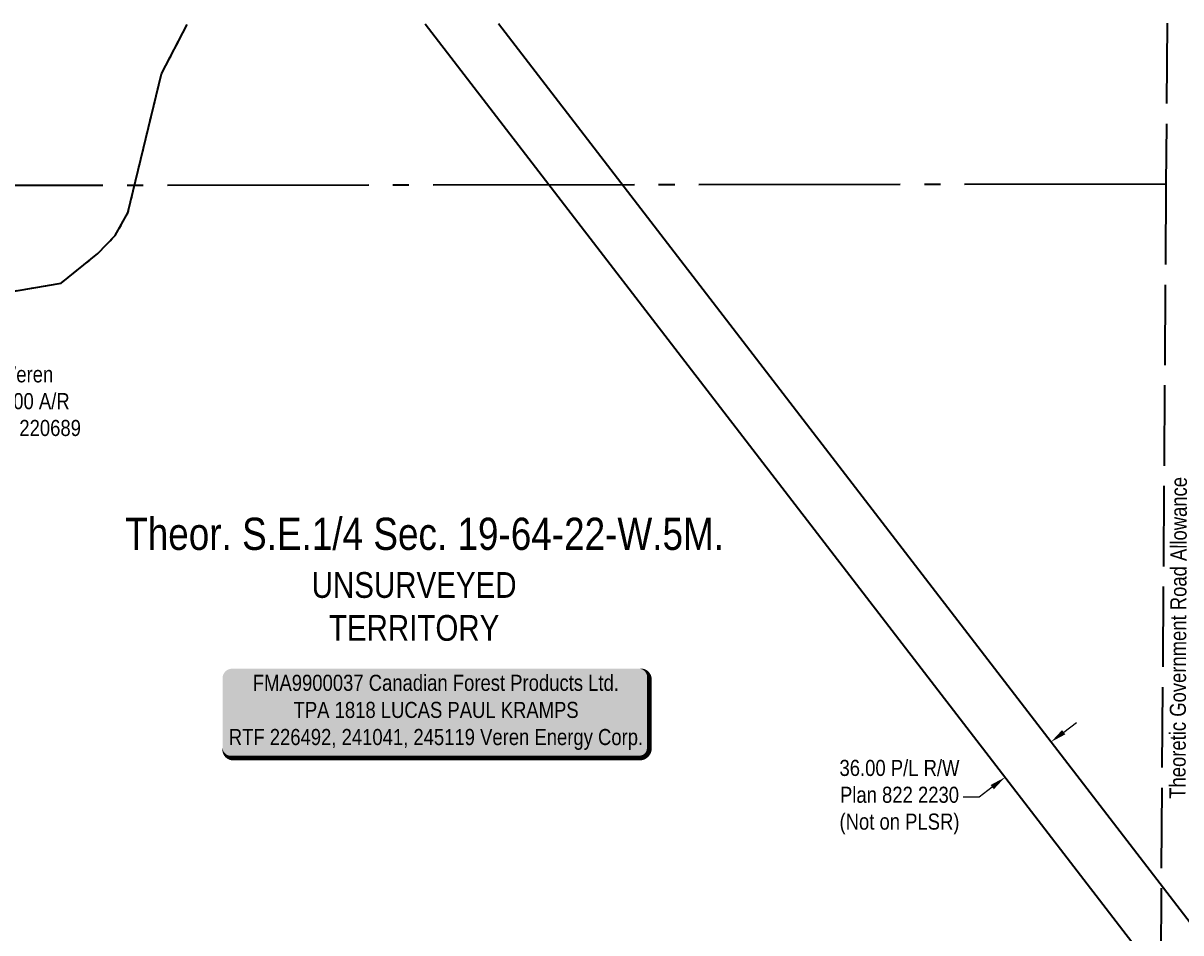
# Model space of a CAD drawing. Extents: x 471563 to 508050, y 6028961 to 6050146.
# Drawn here: x 479672 to 480391, y 6044571 to 6045137 of the extents above; entities that cross this region are included whole.
import ezdxf
from ezdxf.enums import TextEntityAlignment as Align

# ---------------------------------------------------------------- set-up
doc = ezdxf.new("R2010")
doc.units = 0
doc.header["$LTSCALE"] = 5
doc.header["$PDSIZE"] = 0.5
for name, pattern in [('foc-QUARTERLINE', [33, 25, -3, 2, -3]), ('foc-UNSURVEYED', [12.5, 10, -2.5]), ('foc-WHEELTRACKS', [2, 0.4, -1.6])]:
    doc.linetypes.add(name, pattern=pattern)
doc.layers.get('Defpoints').update_dxf_attribs({"color": 9})
doc.layers.add('C-AR-T', color=13, linetype='Continuous', lineweight=9)
doc.layers.add('F-RW-T', color=190, linetype='Continuous', lineweight=9)
for name, color, linetype in [('C-SYMBOL', 7, 'Continuous'), ('F-RW', 190, 'Continuous'), ('L-ROAD-T', 7, 'Continuous'), ('L-SECQ', 8, 'foc-QUARTERLINE'), ('L-UNS-T', 3, 'Continuous'), ('L-USEC', 7, 'foc-UNSURVEYED'), ('T-WATER-P3', 160, 'foc-WHEELTRACKS')]:
    doc.layers.add(name, color=color, linetype=linetype)
doc.styles.add('175L', font='ARIALN.TTF', dxfattribs={"height": 20})
doc.styles.add('80', font='ARIALN.TTF', dxfattribs={"height": 10})
doc.styles.add('80CG', font='ARIALN.TTF', dxfattribs={"height": 10})
doc.styles.add('80L', font='ARIALN.TTF', dxfattribs={"height": 10})
doc.styles.add('foc-LtypeFont', font='ARIALN.TTF', dxfattribs={"height": 7.35})
doc.linetypes.add('foc-TOPO-flowdirection-NOLINE', pattern='A,0,[">",foc-LtypeFont,S=0.3,R=0,X=0,Y=-0.945],-20,[">",foc-LtypeFont,S=0.3,R=0,X=0,Y=-0.945],0', length=20)
doc.dimstyles.new('Compass 5 000', dxfattribs={"dimscale": 5, "dimtxt": 9, "dimasz": 2, "dimexe": 0.2, "dimexo": 0.0625, "dimgap": 0.5, "dimtad": 0, "dimtih": 1, "dimtoh": 1, "dimzin": 0, "dimdsep": 46, "dimtxsty": '80CG', "dimcen": 0.1, "dimse1": 1, "dimse2": 1, "dimclrd": 256, "dimclrt": 256, "dimaunit": 1, "dimadec": 4, "dimazin": 0, "dimtfac": 0.06, "dimtofl": 0, "dimtmove": 0, "dimatfit": 1, "dimfxl": 0.2, "dimtolj": 1, "dimtzin": 0, "dimlwd": -1, "dimarcsym": 0})

# ---------------------------------------------------------------- blocks, each defined once
blk = doc.blocks.new('*D125')
at = {"layer": 'C-AR-T', "transparency": 16777216}
for p, q in [((479550.71, 6044902.13), (479540.71, 6044902.19)), ((479590.7, 6044901.91), (479640.76, 6044901.62))]:
    blk.add_line(p, q, dxfattribs=at)
for points in [[(479550.72, 6044903.8), (479550.7, 6044900.47), (479560.71, 6044902.08)], [(479590.71, 6044903.57), (479590.69, 6044900.24), (479580.7, 6044901.96)]]:
    blk.add_solid(points, dxfattribs=at)
at = {"layer": 'Defpoints', "color": 0, "transparency": 16777216}
for p in [(479560.85, 6044926.01), (479580.84, 6044925.9), (479580.7, 6044901.96)]:
    blk.add_point(p, dxfattribs=at)
at = {"layer": 'C-AR-T', "transparency": 16777216, "insert": (479675.07, 6044901.62), "char_height": 10, "attachment_point": 5, "style": '80CG'}
blk.add_mtext('\\A1;Veren\\P20.00 A/R\\PLOC 220689', dxfattribs=at)
blk = doc.blocks.new('*D158')
at = {"layer": 'Defpoints', "color": 0, "transparency": 16777216}
for p in [(480265.7, 6044747.3), (480237.18, 6044725.36), (480281.32, 6044667.98)]:
    blk.add_point(p, dxfattribs=at)
at = {"layer": 'F-RW-T', "transparency": 16777216}
for p, q in [((480317.76, 6044696), (480325.69, 6044702.1)), ((480265.28, 6044655.64), (480255.28, 6044655.64)), ((480273.39, 6044661.88), (480265.28, 6044655.64))]:
    blk.add_line(p, q, dxfattribs=at)
for points in [[(480316.75, 6044697.33), (480318.78, 6044694.68), (480309.83, 6044689.91)], [(480272.38, 6044663.2), (480274.41, 6044660.56), (480281.32, 6044667.98)]]:
    blk.add_solid(points, dxfattribs=at)
at = {"layer": 'F-RW-T', "transparency": 16777216, "insert": (480215.81, 6044655.64), "char_height": 10, "attachment_point": 5, "style": '80CG'}
blk.add_mtext('\\A1;36.00 P/L R/W\\PPlan 822 2230\\P(Not on PLSR)', dxfattribs=at)
blk = doc.blocks.new('*U70')
h = blk.add_hatch(color=255)
edge = h.paths.add_edge_path()
edge.add_line((-126.5, -28.5), (126.5, -28.5))
edge.add_arc((126.5, -22.5), 6, 270, 360)
edge.add_line((132.5, -22.5), (132.5, 21))
edge.add_arc((126.5, 21), 6, 0, 90)
edge.add_line((126.5, 27), (-126.5, 27))
edge.add_arc((-126.5, 21), 6, 90, 180)
edge.add_line((-132.5, 21), (-132.5, -22.5))
edge.add_arc((-126.5, -22.5), 6, 180, 270)
at = {"color": 44, "flags": 128}
blk.add_lwpolyline([(-126.5, -28.5, 3, 3, 0), (126.5, -28.5, 3, 3, 0.414214), (132.5, -22.5, 3, 3, 0), (132.5, 21, 3, 0, 0.414214), (126.5, 27, 0, 0, 0), (-126.5, 27, 0, 0, 0.414214), (-132.5, 21, 0, 0, 0), (-132.5, -22.5, 0, 3, 0.414214)], format="xyseb", close=True, dxfattribs=at)
at = {"color": 44, "style": '80'}
blk.add_attdef('ENTER_TEXT_001', (-35.99, -5), '', height=10, dxfattribs=at)

msp = doc.modelspace()

# ---------------------------------------------------------------- linework, layer by layer
at = {"layer": 'F-RW', "flags": 128}
for points in [[(481315.012, 6043323.977), (481053.885, 6043663.493), (480748.383, 6044060.704), (480412.589, 6044497.299), (479921.387, 6045135.953)], [(481360.504, 6043323.878), (481082.421, 6043685.44), (480776.919, 6044082.652), (480441.125, 6044519.247), (479966.76, 6045136.01)]]:
    msp.add_lwpolyline(points, dxfattribs=at)
at = {"layer": 'L-SECQ', "flags": 128}
msp.add_lwpolyline([(480381.253, 6045036.525), (479562.794, 6045035.506)], dxfattribs=at)
at = {"layer": 'L-USEC', "flags": 128}
for points in [[(480381.929, 6045136.524), (480381.253, 6045036.525)], [(480381.253, 6045036.525), (480375.823, 6044232.477)]]:
    msp.add_lwpolyline(points, dxfattribs=at)
at = {"layer": 'T-WATER-P3', "flags": 128}
msp.add_lwpolyline([(478993.772, 6044590.668), (479019.864, 6044601.564), (479051.38, 6044610.946), (479096.536, 6044627.923), (479143.585, 6044641.431), (479232.846, 6044654.397), (479249.482, 6044659.216), (479278.252, 6044671.668), (479295.327, 6044675.036), (479333.56, 6044676.511), (479379.712, 6044692.383), (479392.309, 6044699.222), (479416.863, 6044716.278), (479460.002, 6044734.325), (479498.528, 6044755.306), (479508.391, 6044765.814), (479524.139, 6044790.252), (479576.559, 6044822.237), (479586.498, 6044832.47), (479593.925, 6044846.192), (479624.113, 6044921.91), (479637.166, 6044949.721), (479646.989, 6044961.755), (479660.1, 6044969.037), (479695.24, 6044974.932), (479718.112, 6044993.408), (479728.894, 6045004.66), (479736.742, 6045018.741), (479757.597, 6045105.111), (479773.598, 6045135.769)], dxfattribs=at)
at = {"layer": 'T-WATER-P3', "linetype": 'foc-TOPO-flowdirection-NOLINE', "flags": 128}
msp.add_lwpolyline([(478993.772, 6044590.668), (479019.864, 6044601.564), (479051.38, 6044610.946), (479096.536, 6044627.923), (479143.585, 6044641.431), (479232.846, 6044654.397), (479249.482, 6044659.216), (479278.252, 6044671.668), (479295.327, 6044675.036), (479333.56, 6044676.511), (479379.712, 6044692.383), (479392.309, 6044699.222), (479416.863, 6044716.278), (479460.002, 6044734.325), (479498.528, 6044755.306), (479508.391, 6044765.814), (479524.139, 6044790.252), (479576.559, 6044822.237), (479586.498, 6044832.47), (479593.925, 6044846.192), (479624.113, 6044921.91), (479637.166, 6044949.721), (479646.989, 6044961.755), (479660.1, 6044969.037), (479695.24, 6044974.932), (479718.112, 6044993.408), (479728.894, 6045004.66), (479736.742, 6045018.741), (479757.597, 6045105.111), (479773.598, 6045135.769)], dxfattribs=at)

# ---------------------------------------------------------------- block references
ref = msp.add_blockref('*U70', (479927.957, 6044708.477))
ref.add_attrib('ENTER_TEXT_001', 'FMA9900037 Canadian Forest Products Ltd.', (479814.29, 6044721.702), dxfattribs={"color": 44, "height": 10, "style": '80'})
ref.add_attrib('ENTER_TEXT_002', 'TPA 1818 LUCAS PAUL KRAMPS', (479839.621, 6044704.858), dxfattribs={"color": 44, "height": 10, "style": '80'})
ref.add_attrib('ENTER_TEXT_003', 'RTF 226492, 241041, 245119 Veren Energy Corp.', (479799.359, 6044688.014), dxfattribs={"color": 44, "height": 10, "style": '80'})

# ---------------------------------------------------------------- texts
at = {"layer": 'C-SYMBOL', "color": 3, "style": '175L'}
msp.add_text('Theor. S.E.1/4 Sec. 19-64-22-W.5M.', height=20, dxfattribs=at).set_placement((479920.944, 6044803.265), align=Align.BOTTOM_CENTER)
at = {"layer": 'L-ROAD-T', "style": '80L'}
msp.add_text('Theoretic Government Road Allowance', height=10, rotation=89.737655, dxfattribs=at).set_placement((480388.84, 6044754.615), align=Align.MIDDLE_CENTER)
at = {"layer": 'L-UNS-T', "color": 3, "insert": (479914.426, 6044774.023), "char_height": 16, "attachment_point": 5, "style": '80L'}
msp.add_mtext_dynamic_manual_height_columns('UNSURVEYED TERRITORY', width=126.41479, gutter_width=47.5, heights=[0], dxfattribs=at)

# ---------------------------------------------------------------- dimensions: what is measured, and where the dimension line sits
at = {"layer": 'C-AR-T'}
dim = msp.add_linear_dim(base=(479580.701, 6044901.964), p1=(479560.847, 6044926.013), p2=(479580.836, 6044925.9), angle=359.676376, text='Veren\\P20.00 A/R\\PLOC 220689', dimstyle='Compass 5 000', dxfattribs=at)
dim.commit()
dim.dimension.update_dxf_attribs({"geometry": '*D125', "text_midpoint": (479675.074, 6044901.625), "dimtype": 161})
at = {"layer": 'F-RW-T', "color": 1}
dim = msp.add_linear_dim(base=(480281.318, 6044667.976), p1=(480265.697, 6044747.296), p2=(480237.18, 6044725.363), angle=217.564615, text='36.00 P/L R/W\\PPlan 822 2230\\P(Not on PLSR)', dimstyle='Compass 5 000', dxfattribs=at)
dim.commit()
dim.dimension.update_dxf_attribs({"geometry": '*D158', "text_midpoint": (480215.811, 6044655.642), "dimtype": 161})

doc.saveas('drawing.dxf')
